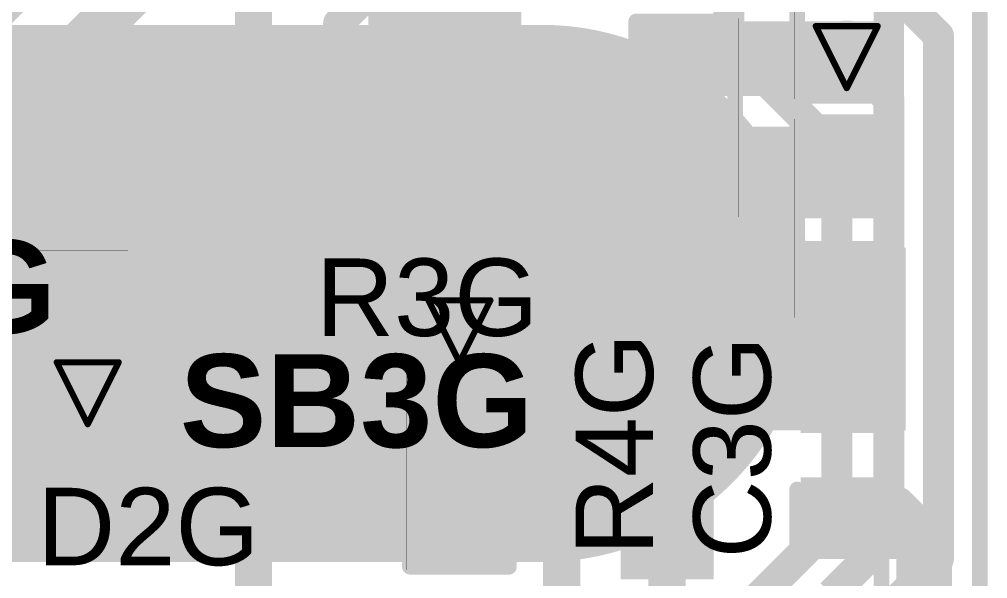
# Model space of a CAD drawing. Header units: inches. Extents: x -4.2 to 12.6, y -6.1 to 3.
# Drawn here: x 3.6059 to 3.9185, y -4.9446 to -4.7641 of the extents above; entities that cross this region are included whole.
import ezdxf

# ---------------------------------------------------------------- set-up
doc = ezdxf.new("R2010")
doc.units = ezdxf.units.IN
doc.header["$MEASUREMENT"] = 0
for name, color, linetype in [('Board Outline', 216, 'Continuous'), ('Bottom Layer', 5, 'Continuous'), ('Bottom Overlay', 54, 'Continuous'), ('Bottom Paste', 16, 'Continuous'), ('Drill Drawing', 1, 'Continuous'), ('Flex_Ribbon Bottom Coverlay', 6, 'Continuous'), ('Flex_Ribbon Top Overlay', 2, 'Continuous'), ('Top Layer', 1, 'Continuous'), ('Top Paste', 8, 'Continuous'), ('Top Solder', 216, 'Continuous'), ('Via Holes', 16, 'Continuous')]:
    doc.layers.add(name, color=color, linetype=linetype)
doc.styles.add('Arial', font='', dxfattribs={"height": 0.2})
doc.styles.add('Arial_Bold', font='', dxfattribs={"height": 0.2})
doc.styles.get('Arial').set_extended_font_data('Arial')
doc.styles.get('Arial_Bold').set_extended_font_data('Arial', bold=True)

# ---------------------------------------------------------------- blocks, each defined once
blk = doc.blocks.new('14_TSSOP_36')
at = {"layer": 'Flex_Ribbon Top Overlay'}
blk.add_hatch(color=2, dxfattribs=at).paths.add_polyline_path([(-0.084, 0.068), (-0.073, 0.068), (-0.073, 0.086), (-0.084, 0.086)])
at = {"layer": 'Top Layer'}
for points in [[(-0.12992, 0.08563), (-0.08858, 0.08563), (-0.08858, 0.06791), (-0.12992, 0.06791)], [(0.08858, 0.08563), (0.12992, 0.08563), (0.12992, 0.06791), (0.08858, 0.06791)], [(-0.12992, 0.06004), (-0.08858, 0.06004), (-0.08858, 0.04232), (-0.12992, 0.04232)], [(0.08858, 0.06004), (0.12992, 0.06004), (0.12992, 0.04232), (0.08858, 0.04232)], [(-0.12992, 0.03445), (-0.08858, 0.03445), (-0.08858, 0.01673), (-0.12992, 0.01673)], [(0.08858, 0.03445), (0.12992, 0.03445), (0.12992, 0.01673), (0.08858, 0.01673)], [(-0.12992, 0.00886), (-0.08858, 0.00886), (-0.08858, -0.00886), (-0.12992, -0.00886)], [(0.08858, 0.00886), (0.12992, 0.00886), (0.12992, -0.00886), (0.08858, -0.00886)], [(-0.12992, -0.01673), (-0.08858, -0.01673), (-0.08858, -0.03445), (-0.12992, -0.03445)], [(0.08858, -0.01673), (0.12992, -0.01673), (0.12992, -0.03445), (0.08858, -0.03445)], [(-0.12992, -0.04232), (-0.08858, -0.04232), (-0.08858, -0.06004), (-0.12992, -0.06004)], [(0.08858, -0.04232), (0.12992, -0.04232), (0.12992, -0.06004), (0.08858, -0.06004)], [(-0.12992, -0.06791), (-0.08858, -0.06791), (-0.08858, -0.08563), (-0.12992, -0.08563)], [(0.08858, -0.06791), (0.12992, -0.06791), (0.12992, -0.08563), (0.08858, -0.08563)]]:
    blk.add_hatch(color=1, dxfattribs=at).paths.add_polyline_path(points)
at = {"layer": 'Top Paste'}
for points in [[(-0.12992, 0.08563), (-0.08858, 0.08563), (-0.08858, 0.06791), (-0.12992, 0.06791)], [(0.08858, 0.08563), (0.12992, 0.08563), (0.12992, 0.06791), (0.08858, 0.06791)], [(-0.12992, 0.06004), (-0.08858, 0.06004), (-0.08858, 0.04232), (-0.12992, 0.04232)], [(0.08858, 0.06004), (0.12992, 0.06004), (0.12992, 0.04232), (0.08858, 0.04232)], [(-0.12992, 0.03445), (-0.08858, 0.03445), (-0.08858, 0.01673), (-0.12992, 0.01673)], [(0.08858, 0.03445), (0.12992, 0.03445), (0.12992, 0.01673), (0.08858, 0.01673)], [(-0.12992, 0.00886), (-0.08858, 0.00886), (-0.08858, -0.00886), (-0.12992, -0.00886)], [(0.08858, 0.00886), (0.12992, 0.00886), (0.12992, -0.00886), (0.08858, -0.00886)], [(-0.12992, -0.01673), (-0.08858, -0.01673), (-0.08858, -0.03445), (-0.12992, -0.03445)], [(0.08858, -0.01673), (0.12992, -0.01673), (0.12992, -0.03445), (0.08858, -0.03445)], [(-0.12992, -0.04232), (-0.08858, -0.04232), (-0.08858, -0.06004), (-0.12992, -0.06004)], [(0.08858, -0.04232), (0.12992, -0.04232), (0.12992, -0.06004), (0.08858, -0.06004)], [(-0.12992, -0.06791), (-0.08858, -0.06791), (-0.08858, -0.08563), (-0.12992, -0.08563)], [(0.08858, -0.06791), (0.12992, -0.06791), (0.12992, -0.08563), (0.08858, -0.08563)]]:
    blk.add_hatch(color=8, dxfattribs=at).paths.add_polyline_path(points)
at = {"layer": 'Top Solder'}
for points in [[(-0.13392, 0.08963), (-0.08458, 0.08963), (-0.08458, 0.06391), (-0.13392, 0.06391)], [(-0.13392, 0.08963), (-0.08458, 0.08963), (-0.08458, 0.06391), (-0.13392, 0.06391)], [(0.08458, 0.08963), (0.13392, 0.08963), (0.13392, 0.06391), (0.08458, 0.06391)], [(0.08458, 0.08963), (0.13392, 0.08963), (0.13392, 0.06391), (0.08458, 0.06391)], [(-0.13392, 0.06404), (-0.08458, 0.06404), (-0.08458, 0.03832), (-0.13392, 0.03832)], [(-0.13392, 0.06404), (-0.08458, 0.06404), (-0.08458, 0.03832), (-0.13392, 0.03832)], [(0.08458, 0.06404), (0.13392, 0.06404), (0.13392, 0.03832), (0.08458, 0.03832)], [(0.08458, 0.06404), (0.13392, 0.06404), (0.13392, 0.03832), (0.08458, 0.03832)], [(-0.13392, 0.03845), (-0.08458, 0.03845), (-0.08458, 0.01273), (-0.13392, 0.01273)], [(-0.13392, 0.03845), (-0.08458, 0.03845), (-0.08458, 0.01273), (-0.13392, 0.01273)], [(0.08458, 0.03845), (0.13392, 0.03845), (0.13392, 0.01273), (0.08458, 0.01273)], [(0.08458, 0.03845), (0.13392, 0.03845), (0.13392, 0.01273), (0.08458, 0.01273)], [(-0.13392, 0.01286), (-0.08458, 0.01286), (-0.08458, -0.01286), (-0.13392, -0.01286)], [(-0.13392, 0.01286), (-0.08458, 0.01286), (-0.08458, -0.01286), (-0.13392, -0.01286)], [(0.08458, 0.01286), (0.13392, 0.01286), (0.13392, -0.01286), (0.08458, -0.01286)], [(0.08458, 0.01286), (0.13392, 0.01286), (0.13392, -0.01286), (0.08458, -0.01286)], [(-0.13392, -0.01273), (-0.08458, -0.01273), (-0.08458, -0.03845), (-0.13392, -0.03845)], [(-0.13392, -0.01273), (-0.08458, -0.01273), (-0.08458, -0.03845), (-0.13392, -0.03845)], [(0.08458, -0.01273), (0.13392, -0.01273), (0.13392, -0.03845), (0.08458, -0.03845)], [(0.08458, -0.01273), (0.13392, -0.01273), (0.13392, -0.03845), (0.08458, -0.03845)], [(-0.13392, -0.03832), (-0.08458, -0.03832), (-0.08458, -0.06404), (-0.13392, -0.06404)], [(-0.13392, -0.03832), (-0.08458, -0.03832), (-0.08458, -0.06404), (-0.13392, -0.06404)], [(0.08458, -0.03832), (0.13392, -0.03832), (0.13392, -0.06404), (0.08458, -0.06404)], [(0.08458, -0.03832), (0.13392, -0.03832), (0.13392, -0.06404), (0.08458, -0.06404)], [(-0.13392, -0.06391), (-0.08458, -0.06391), (-0.08458, -0.08963), (-0.13392, -0.08963)], [(-0.13392, -0.06391), (-0.08458, -0.06391), (-0.08458, -0.08963), (-0.13392, -0.08963)], [(0.08458, -0.06391), (0.13392, -0.06391), (0.13392, -0.08963), (0.08458, -0.08963)], [(0.08458, -0.06391), (0.13392, -0.06391), (0.13392, -0.08963), (0.08458, -0.08963)]]:
    blk.add_hatch(color=216, dxfattribs=at).paths.add_polyline_path(points)
at = {"layer": 'Flex_Ribbon Top Overlay'}
for points in [[(-0.09, 0.1, 0.005, 0.005, 0), (-0.09, 0.092, 0.005, 0.005, 0)], [(0.09, 0.1, 0.005, 0.005, 0), (-0.09, 0.1, 0.005, 0.005, 0)], [(0.09, 0.1, 0.005, 0.005, 0), (0.09, 0.092, 0.005, 0.005, 0)], [(-0.141, 0.082, 0.00787, 0.00787, 0), (-0.141, 0.072, 0.00787, 0.00787, 0)], [(-0.136, 0.077, 0.00787, 0.00787, 0), (-0.141, 0.082, 0.00787, 0.00787, 0)], [(-0.136, 0.077, 0.00787, 0.00787, 0), (-0.141, 0.072, 0.00787, 0.00787, 0)], [(-0.09, -0.092, 0.005, 0.005, 0), (-0.09, -0.1, 0.005, 0.005, 0)], [(0.09, -0.092, 0.005, 0.005, 0), (0.09, -0.1, 0.005, 0.005, 0)], [(0.09, -0.1, 0.005, 0.005, 0), (-0.09, -0.1, 0.005, 0.005, 0)]]:
    blk.add_lwpolyline(points, format="xyseb", dxfattribs=at)
for points in [[(-0.09125, 0.1, 0.0025, 0.0025, 1), (-0.08875, 0.1, 0.0025, 0.0025, 1)], [(-0.09125, 0.1, 0.0025, 0.0025, 1), (-0.08875, 0.1, 0.0025, 0.0025, 1)], [(0.08875, 0.1, 0.0025, 0.0025, 1), (0.09125, 0.1, 0.0025, 0.0025, 1)], [(0.08875, 0.1, 0.0025, 0.0025, 1), (0.09125, 0.1, 0.0025, 0.0025, 1)], [(-0.09125, 0.092, 0.0025, 0.0025, 1), (-0.08875, 0.092, 0.0025, 0.0025, 1)], [(0.08875, 0.092, 0.0025, 0.0025, 1), (0.09125, 0.092, 0.0025, 0.0025, 1)], [(-0.14297, 0.082, 0.00394, 0.00394, 1), (-0.13903, 0.082, 0.00394, 0.00394, 1)], [(-0.14297, 0.082, 0.00394, 0.00394, 1), (-0.13903, 0.082, 0.00394, 0.00394, 1)], [(-0.13797, 0.077, 0.00394, 0.00394, 1), (-0.13403, 0.077, 0.00394, 0.00394, 1)], [(-0.13797, 0.077, 0.00394, 0.00394, 1), (-0.13403, 0.077, 0.00394, 0.00394, 1)], [(-0.14297, 0.072, 0.00394, 0.00394, 1), (-0.13903, 0.072, 0.00394, 0.00394, 1)], [(-0.14297, 0.072, 0.00394, 0.00394, 1), (-0.13903, 0.072, 0.00394, 0.00394, 1)], [(-0.09125, -0.092, 0.0025, 0.0025, 1), (-0.08875, -0.092, 0.0025, 0.0025, 1)], [(0.08875, -0.092, 0.0025, 0.0025, 1), (0.09125, -0.092, 0.0025, 0.0025, 1)], [(-0.09125, -0.1, 0.0025, 0.0025, 1), (-0.08875, -0.1, 0.0025, 0.0025, 1)], [(-0.09125, -0.1, 0.0025, 0.0025, 1), (-0.08875, -0.1, 0.0025, 0.0025, 1)], [(0.08875, -0.1, 0.0025, 0.0025, 1), (0.09125, -0.1, 0.0025, 0.0025, 1)], [(0.08875, -0.1, 0.0025, 0.0025, 1), (0.09125, -0.1, 0.0025, 0.0025, 1)]]:
    blk.add_lwpolyline(points, format="xyseb", close=True, dxfattribs=at)
blk = doc.blocks.new('S______B______0402_78')
at = {"layer": 'Top Layer'}
for points in [[(-0.0275, -0.0125), (-0.0275, 0.0125), (-0.0095, 0.0125), (-0.0095, -0.0125)], [(0.0095, -0.0125), (0.0095, 0.0125), (0.0275, 0.0125), (0.0275, -0.0125)]]:
    blk.add_hatch(color=1, dxfattribs=at).paths.add_polyline_path(points)
at = {"layer": 'Top Paste'}
for points in [[(-0.0275, -0.0125), (-0.0275, 0.0125), (-0.0095, 0.0125), (-0.0095, -0.0125)], [(0.0095, -0.0125), (0.0095, 0.0125), (0.0275, 0.0125), (0.0275, -0.0125)]]:
    blk.add_hatch(color=8, dxfattribs=at).paths.add_polyline_path(points)
at = {"layer": 'Top Solder'}
for points in [[(-0.02967, -0.01467), (-0.02967, 0.01467), (-0.00733, 0.01467), (-0.00733, -0.01467)], [(-0.02967, -0.01467), (-0.02967, 0.01467), (-0.00733, 0.01467), (-0.00733, -0.01467)], [(0.00733, -0.01467), (0.00733, 0.01467), (0.02967, 0.01467), (0.02967, -0.01467)], [(0.00733, -0.01467), (0.00733, 0.01467), (0.02967, 0.01467), (0.02967, -0.01467)]]:
    blk.add_hatch(color=216, dxfattribs=at).paths.add_polyline_path(points)
at = {"layer": 'Flex_Ribbon Top Overlay'}
for points in [[(-0.031, 0.016, 0.005, 0.005, 0), (-0.031, -0.016, 0.005, 0.005, 0)], [(0.031, 0.016, 0.005, 0.005, 0), (-0.031, 0.016, 0.005, 0.005, 0)], [(0.031, 0.016, 0.005, 0.005, 0), (0.031, -0.016, 0.005, 0.005, 0)], [(0.031, -0.016, 0.005, 0.005, 0), (-0.031, -0.016, 0.005, 0.005, 0)], [(0.032, -0.017, 0.000127, 0.000127, 0), (-0.032, -0.017, 0.000127, 0.000127, 0)]]:
    blk.add_lwpolyline(points, format="xyseb", dxfattribs=at)
for points in [[(-0.03225, 0.016, 0.0025, 0.0025, 1), (-0.02975, 0.016, 0.0025, 0.0025, 1)], [(-0.03225, 0.016, 0.0025, 0.0025, 1), (-0.02975, 0.016, 0.0025, 0.0025, 1)], [(0.02975, 0.016, 0.0025, 0.0025, 1), (0.03225, 0.016, 0.0025, 0.0025, 1)], [(0.02975, 0.016, 0.0025, 0.0025, 1), (0.03225, 0.016, 0.0025, 0.0025, 1)], [(-0.03225, -0.016, 0.0025, 0.0025, 1), (-0.02975, -0.016, 0.0025, 0.0025, 1)], [(-0.03225, -0.016, 0.0025, 0.0025, 1), (-0.02975, -0.016, 0.0025, 0.0025, 1)], [(0.02975, -0.016, 0.0025, 0.0025, 1), (0.03225, -0.016, 0.0025, 0.0025, 1)], [(0.02975, -0.016, 0.0025, 0.0025, 1), (0.03225, -0.016, 0.0025, 0.0025, 1)], [(-0.03203, -0.017, 0.0000635, 0.0000635, 1), (-0.03197, -0.017, 0.0000635, 0.0000635, 1)], [(0.03197, -0.017, 0.0000635, 0.0000635, 1), (0.03203, -0.017, 0.0000635, 0.0000635, 1)]]:
    blk.add_lwpolyline(points, format="xyseb", close=True, dxfattribs=at)
blk = doc.blocks.new('S______B______0402_85')
at = {"layer": 'Top Layer'}
for points in [[(-0.0275, -0.0125), (-0.0275, 0.0125), (-0.0095, 0.0125), (-0.0095, -0.0125)], [(0.0095, -0.0125), (0.0095, 0.0125), (0.0275, 0.0125), (0.0275, -0.0125)]]:
    blk.add_hatch(color=1, dxfattribs=at).paths.add_polyline_path(points)
at = {"layer": 'Top Paste'}
for points in [[(-0.0275, -0.0125), (-0.0275, 0.0125), (-0.0095, 0.0125), (-0.0095, -0.0125)], [(0.0095, -0.0125), (0.0095, 0.0125), (0.0275, 0.0125), (0.0275, -0.0125)]]:
    blk.add_hatch(color=8, dxfattribs=at).paths.add_polyline_path(points)
at = {"layer": 'Top Solder'}
for points in [[(-0.02967, -0.01467), (-0.02967, 0.01467), (-0.00733, 0.01467), (-0.00733, -0.01467)], [(-0.02967, -0.01467), (-0.02967, 0.01467), (-0.00733, 0.01467), (-0.00733, -0.01467)], [(0.00733, -0.01467), (0.00733, 0.01467), (0.02967, 0.01467), (0.02967, -0.01467)], [(0.00733, -0.01467), (0.00733, 0.01467), (0.02967, 0.01467), (0.02967, -0.01467)]]:
    blk.add_hatch(color=216, dxfattribs=at).paths.add_polyline_path(points)
at = {"layer": 'Flex_Ribbon Top Overlay'}
for points in [[(-0.031, -0.016, 0.005, 0.005, 0), (-0.031, 0.016, 0.005, 0.005, 0)], [(0.031, 0.016, 0.005, 0.005, 0), (-0.031, 0.016, 0.005, 0.005, 0)], [(0.031, -0.016, 0.005, 0.005, 0), (0.031, 0.016, 0.005, 0.005, 0)], [(0.031, -0.016, 0.005, 0.005, 0), (-0.031, -0.016, 0.005, 0.005, 0)], [(0.032, -0.017, 0.000127, 0.000127, 0), (-0.032, -0.017, 0.000127, 0.000127, 0)]]:
    blk.add_lwpolyline(points, format="xyseb", dxfattribs=at)
for points in [[(-0.03225, 0.016, 0.0025, 0.0025, 1), (-0.02975, 0.016, 0.0025, 0.0025, 1)], [(-0.03225, 0.016, 0.0025, 0.0025, 1), (-0.02975, 0.016, 0.0025, 0.0025, 1)], [(0.02975, 0.016, 0.0025, 0.0025, 1), (0.03225, 0.016, 0.0025, 0.0025, 1)], [(0.02975, 0.016, 0.0025, 0.0025, 1), (0.03225, 0.016, 0.0025, 0.0025, 1)], [(-0.03225, -0.016, 0.0025, 0.0025, 1), (-0.02975, -0.016, 0.0025, 0.0025, 1)], [(-0.03225, -0.016, 0.0025, 0.0025, 1), (-0.02975, -0.016, 0.0025, 0.0025, 1)], [(0.02975, -0.016, 0.0025, 0.0025, 1), (0.03225, -0.016, 0.0025, 0.0025, 1)], [(0.02975, -0.016, 0.0025, 0.0025, 1), (0.03225, -0.016, 0.0025, 0.0025, 1)], [(-0.03203, -0.017, 0.0000635, 0.0000635, 1), (-0.03197, -0.017, 0.0000635, 0.0000635, 1)], [(0.03197, -0.017, 0.0000635, 0.0000635, 1), (0.03203, -0.017, 0.0000635, 0.0000635, 1)]]:
    blk.add_lwpolyline(points, format="xyseb", close=True, dxfattribs=at)
blk = doc.blocks.new('R___0402_155')
at = {"layer": 'Top Layer'}
for points in [[(-0.0275, -0.0125), (-0.0275, 0.0125), (-0.0095, 0.0125), (-0.0095, -0.0125)], [(0.0095, -0.0125), (0.0095, 0.0125), (0.0275, 0.0125), (0.0275, -0.0125)]]:
    blk.add_hatch(color=1, dxfattribs=at).paths.add_polyline_path(points)
at = {"layer": 'Top Paste'}
for points in [[(-0.0275, -0.0125), (-0.0275, 0.0125), (-0.0095, 0.0125), (-0.0095, -0.0125)], [(0.0095, -0.0125), (0.0095, 0.0125), (0.0275, 0.0125), (0.0275, -0.0125)]]:
    blk.add_hatch(color=8, dxfattribs=at).paths.add_polyline_path(points)
at = {"layer": 'Top Solder'}
for points in [[(-0.02967, -0.01467), (-0.02967, 0.01467), (-0.00733, 0.01467), (-0.00733, -0.01467)], [(-0.02967, -0.01467), (-0.02967, 0.01467), (-0.00733, 0.01467), (-0.00733, -0.01467)], [(0.00733, -0.01467), (0.00733, 0.01467), (0.02967, 0.01467), (0.02967, -0.01467)], [(0.00733, -0.01467), (0.00733, 0.01467), (0.02967, 0.01467), (0.02967, -0.01467)]]:
    blk.add_hatch(color=216, dxfattribs=at).paths.add_polyline_path(points)
at = {"layer": 'Flex_Ribbon Top Overlay'}
for points in [[(-0.031, -0.016, 0.005, 0.005, 0), (-0.031, 0.016, 0.005, 0.005, 0)], [(0.031, 0.016, 0.005, 0.005, 0), (-0.031, 0.016, 0.005, 0.005, 0)], [(0.031, -0.016, 0.005, 0.005, 0), (0.031, 0.016, 0.005, 0.005, 0)], [(0.031, -0.016, 0.005, 0.005, 0), (-0.031, -0.016, 0.005, 0.005, 0)], [(0.032, -0.017, 0.000127, 0.000127, 0), (-0.032, -0.017, 0.000127, 0.000127, 0)]]:
    blk.add_lwpolyline(points, format="xyseb", dxfattribs=at)
for points in [[(-0.03225, 0.016, 0.0025, 0.0025, 1), (-0.02975, 0.016, 0.0025, 0.0025, 1)], [(-0.03225, 0.016, 0.0025, 0.0025, 1), (-0.02975, 0.016, 0.0025, 0.0025, 1)], [(0.02975, 0.016, 0.0025, 0.0025, 1), (0.03225, 0.016, 0.0025, 0.0025, 1)], [(0.02975, 0.016, 0.0025, 0.0025, 1), (0.03225, 0.016, 0.0025, 0.0025, 1)], [(-0.03225, -0.016, 0.0025, 0.0025, 1), (-0.02975, -0.016, 0.0025, 0.0025, 1)], [(-0.03225, -0.016, 0.0025, 0.0025, 1), (-0.02975, -0.016, 0.0025, 0.0025, 1)], [(0.02975, -0.016, 0.0025, 0.0025, 1), (0.03225, -0.016, 0.0025, 0.0025, 1)], [(0.02975, -0.016, 0.0025, 0.0025, 1), (0.03225, -0.016, 0.0025, 0.0025, 1)], [(-0.03203, -0.017, 0.0000635, 0.0000635, 1), (-0.03197, -0.017, 0.0000635, 0.0000635, 1)], [(0.03197, -0.017, 0.0000635, 0.0000635, 1), (0.03203, -0.017, 0.0000635, 0.0000635, 1)]]:
    blk.add_lwpolyline(points, format="xyseb", close=True, dxfattribs=at)
blk = doc.blocks.new('R___0402_162')
at = {"layer": 'Top Layer'}
for points in [[(-0.0275, -0.0125), (-0.0275, 0.0125), (-0.0095, 0.0125), (-0.0095, -0.0125)], [(0.0095, -0.0125), (0.0095, 0.0125), (0.0275, 0.0125), (0.0275, -0.0125)]]:
    blk.add_hatch(color=1, dxfattribs=at).paths.add_polyline_path(points)
at = {"layer": 'Top Paste'}
for points in [[(-0.0275, -0.0125), (-0.0275, 0.0125), (-0.0095, 0.0125), (-0.0095, -0.0125)], [(0.0095, -0.0125), (0.0095, 0.0125), (0.0275, 0.0125), (0.0275, -0.0125)]]:
    blk.add_hatch(color=8, dxfattribs=at).paths.add_polyline_path(points)
at = {"layer": 'Top Solder'}
for points in [[(-0.02967, -0.01467), (-0.02967, 0.01467), (-0.00733, 0.01467), (-0.00733, -0.01467)], [(-0.02967, -0.01467), (-0.02967, 0.01467), (-0.00733, 0.01467), (-0.00733, -0.01467)], [(0.00733, -0.01467), (0.00733, 0.01467), (0.02967, 0.01467), (0.02967, -0.01467)], [(0.00733, -0.01467), (0.00733, 0.01467), (0.02967, 0.01467), (0.02967, -0.01467)]]:
    blk.add_hatch(color=216, dxfattribs=at).paths.add_polyline_path(points)
at = {"layer": 'Flex_Ribbon Top Overlay'}
for points in [[(-0.031, 0.016, 0.005, 0.005, 0), (-0.031, -0.016, 0.005, 0.005, 0)], [(-0.031, 0.016, 0.005, 0.005, 0), (0.031, 0.016, 0.005, 0.005, 0)], [(0.031, 0.016, 0.005, 0.005, 0), (0.031, -0.016, 0.005, 0.005, 0)], [(-0.031, -0.016, 0.005, 0.005, 0), (0.031, -0.016, 0.005, 0.005, 0)], [(-0.032, -0.017, 0.000127, 0.000127, 0), (0.032, -0.017, 0.000127, 0.000127, 0)]]:
    blk.add_lwpolyline(points, format="xyseb", dxfattribs=at)
for points in [[(-0.03225, 0.016, 0.0025, 0.0025, 1), (-0.02975, 0.016, 0.0025, 0.0025, 1)], [(-0.03225, 0.016, 0.0025, 0.0025, 1), (-0.02975, 0.016, 0.0025, 0.0025, 1)], [(0.02975, 0.016, 0.0025, 0.0025, 1), (0.03225, 0.016, 0.0025, 0.0025, 1)], [(0.02975, 0.016, 0.0025, 0.0025, 1), (0.03225, 0.016, 0.0025, 0.0025, 1)], [(-0.03225, -0.016, 0.0025, 0.0025, 1), (-0.02975, -0.016, 0.0025, 0.0025, 1)], [(-0.03225, -0.016, 0.0025, 0.0025, 1), (-0.02975, -0.016, 0.0025, 0.0025, 1)], [(0.02975, -0.016, 0.0025, 0.0025, 1), (0.03225, -0.016, 0.0025, 0.0025, 1)], [(0.02975, -0.016, 0.0025, 0.0025, 1), (0.03225, -0.016, 0.0025, 0.0025, 1)], [(-0.03203, -0.017, 0.0000635, 0.0000635, 1), (-0.03197, -0.017, 0.0000635, 0.0000635, 1)], [(0.03197, -0.017, 0.0000635, 0.0000635, 1), (0.03203, -0.017, 0.0000635, 0.0000635, 1)]]:
    blk.add_lwpolyline(points, format="xyseb", close=True, dxfattribs=at)
blk = doc.blocks.new('R___0402_169')
at = {"layer": 'Top Layer'}
for points in [[(-0.0275, -0.0125), (-0.0275, 0.0125), (-0.0095, 0.0125), (-0.0095, -0.0125)], [(0.0095, -0.0125), (0.0095, 0.0125), (0.0275, 0.0125), (0.0275, -0.0125)]]:
    blk.add_hatch(color=1, dxfattribs=at).paths.add_polyline_path(points)
at = {"layer": 'Top Paste'}
for points in [[(-0.0275, -0.0125), (-0.0275, 0.0125), (-0.0095, 0.0125), (-0.0095, -0.0125)], [(0.0095, -0.0125), (0.0095, 0.0125), (0.0275, 0.0125), (0.0275, -0.0125)]]:
    blk.add_hatch(color=8, dxfattribs=at).paths.add_polyline_path(points)
at = {"layer": 'Top Solder'}
for points in [[(-0.02967, -0.01467), (-0.02967, 0.01467), (-0.00733, 0.01467), (-0.00733, -0.01467)], [(-0.02967, -0.01467), (-0.02967, 0.01467), (-0.00733, 0.01467), (-0.00733, -0.01467)], [(0.00733, -0.01467), (0.00733, 0.01467), (0.02967, 0.01467), (0.02967, -0.01467)], [(0.00733, -0.01467), (0.00733, 0.01467), (0.02967, 0.01467), (0.02967, -0.01467)]]:
    blk.add_hatch(color=216, dxfattribs=at).paths.add_polyline_path(points)
at = {"layer": 'Flex_Ribbon Top Overlay'}
for points in [[(-0.031, -0.016, 0.005, 0.005, 0), (-0.031, 0.016, 0.005, 0.005, 0)], [(0.031, 0.016, 0.005, 0.005, 0), (-0.031, 0.016, 0.005, 0.005, 0)], [(0.031, -0.016, 0.005, 0.005, 0), (0.031, 0.016, 0.005, 0.005, 0)], [(0.031, -0.016, 0.005, 0.005, 0), (-0.031, -0.016, 0.005, 0.005, 0)], [(0.032, -0.017, 0.000127, 0.000127, 0), (-0.032, -0.017, 0.000127, 0.000127, 0)]]:
    blk.add_lwpolyline(points, format="xyseb", dxfattribs=at)
for points in [[(-0.03225, 0.016, 0.0025, 0.0025, 1), (-0.02975, 0.016, 0.0025, 0.0025, 1)], [(-0.03225, 0.016, 0.0025, 0.0025, 1), (-0.02975, 0.016, 0.0025, 0.0025, 1)], [(0.02975, 0.016, 0.0025, 0.0025, 1), (0.03225, 0.016, 0.0025, 0.0025, 1)], [(0.02975, 0.016, 0.0025, 0.0025, 1), (0.03225, 0.016, 0.0025, 0.0025, 1)], [(-0.03225, -0.016, 0.0025, 0.0025, 1), (-0.02975, -0.016, 0.0025, 0.0025, 1)], [(-0.03225, -0.016, 0.0025, 0.0025, 1), (-0.02975, -0.016, 0.0025, 0.0025, 1)], [(0.02975, -0.016, 0.0025, 0.0025, 1), (0.03225, -0.016, 0.0025, 0.0025, 1)], [(0.02975, -0.016, 0.0025, 0.0025, 1), (0.03225, -0.016, 0.0025, 0.0025, 1)], [(-0.03203, -0.017, 0.0000635, 0.0000635, 1), (-0.03197, -0.017, 0.0000635, 0.0000635, 1)], [(0.03197, -0.017, 0.0000635, 0.0000635, 1), (0.03203, -0.017, 0.0000635, 0.0000635, 1)]]:
    blk.add_lwpolyline(points, format="xyseb", close=True, dxfattribs=at)
blk = doc.blocks.new('_EMG________B_197')
at = {"layer": 'Bottom Layer'}
h = blk.add_hatch(color=5, dxfattribs=at)
edge = h.paths.add_edge_path()
edge.add_arc((-0.11417, 0.0005), 0.08268, 90, 270)
edge.add_line((-0.11417, -0.08217), (0.11417, -0.08217))
edge.add_arc((0.11417, 0.0005), 0.08268, 270, 450)
edge.add_line((0.11417, 0.08318), (-0.11417, 0.08318))
at = {"layer": 'Bottom Paste'}
h = blk.add_hatch(color=16, dxfattribs=at)
edge = h.paths.add_edge_path()
edge.add_arc((-0.11417, 0.0005), 0.08268, 90, 270)
edge.add_line((-0.11417, -0.08217), (0.11417, -0.08217))
edge.add_arc((0.11417, 0.0005), 0.08268, 270, 450)
edge.add_line((0.11417, 0.08318), (-0.11417, 0.08318))
at = {"layer": 'Flex_Ribbon Bottom Coverlay'}
h = blk.add_hatch(color=6, dxfattribs=at)
edge = h.paths.add_edge_path()
edge.add_arc((-0.11417, 0.0005), 0.08668, 90, 270)
edge.add_line((-0.11417, -0.08617), (0.11417, -0.08617))
edge.add_arc((0.11417, 0.0005), 0.08668, 270, 450)
edge.add_line((0.11417, 0.08718), (-0.11417, 0.08718))
h = blk.add_hatch(color=6, dxfattribs=at)
edge = h.paths.add_edge_path()
edge.add_arc((-0.11417, 0.0005), 0.08668, 90, 270)
edge.add_line((-0.11417, -0.08617), (0.11417, -0.08617))
edge.add_arc((0.11417, 0.0005), 0.08668, 270, 450)
edge.add_line((0.11417, 0.08718), (-0.11417, 0.08718))
at = {"layer": 'Bottom Overlay'}
blk.add_lwpolyline([(0.22375, -0.43172, 0.005, 0.005, 0), (0.22375, 0.43172, 0.005, 0.005, 0)], format="xyseb", dxfattribs=at)
blk = doc.blocks.new('C___0402_246')
at = {"layer": 'Top Layer'}
for points in [[(-0.0275, -0.0125), (-0.0275, 0.0125), (-0.0095, 0.0125), (-0.0095, -0.0125)], [(0.0095, -0.0125), (0.0095, 0.0125), (0.0275, 0.0125), (0.0275, -0.0125)]]:
    blk.add_hatch(color=1, dxfattribs=at).paths.add_polyline_path(points)
at = {"layer": 'Top Paste'}
for points in [[(-0.0275, -0.0125), (-0.0275, 0.0125), (-0.0095, 0.0125), (-0.0095, -0.0125)], [(0.0095, -0.0125), (0.0095, 0.0125), (0.0275, 0.0125), (0.0275, -0.0125)]]:
    blk.add_hatch(color=8, dxfattribs=at).paths.add_polyline_path(points)
at = {"layer": 'Top Solder'}
for points in [[(-0.02986, -0.01486), (-0.02986, 0.01486), (-0.00714, 0.01486), (-0.00714, -0.01486)], [(-0.02986, -0.01486), (-0.02986, 0.01486), (-0.00714, 0.01486), (-0.00714, -0.01486)], [(0.00714, -0.01486), (0.00714, 0.01486), (0.02986, 0.01486), (0.02986, -0.01486)], [(0.00714, -0.01486), (0.00714, 0.01486), (0.02986, 0.01486), (0.02986, -0.01486)]]:
    blk.add_hatch(color=216, dxfattribs=at).paths.add_polyline_path(points)
at = {"layer": 'Flex_Ribbon Top Overlay'}
for points in [[(-0.031, 0.016, 0.005, 0.005, 0), (-0.011, 0.016, 0.005, 0.005, 0)], [(-0.031, 0.016, 0.005, 0.005, 0), (-0.031, -0.016, 0.005, 0.005, 0)], [(0.011, 0.016, 0.005, 0.005, 0), (0.031, 0.016, 0.005, 0.005, 0)], [(0.031, 0.016, 0.005, 0.005, 0), (0.031, -0.016, 0.005, 0.005, 0)], [(-0.031, -0.016, 0.005, 0.005, 0), (-0.011, -0.016, 0.005, 0.005, 0)], [(0.011, -0.016, 0.005, 0.005, 0), (0.031, -0.016, 0.005, 0.005, 0)]]:
    blk.add_lwpolyline(points, format="xyseb", dxfattribs=at)
for points in [[(-0.03225, 0.016, 0.0025, 0.0025, 1), (-0.02975, 0.016, 0.0025, 0.0025, 1)], [(-0.03225, 0.016, 0.0025, 0.0025, 1), (-0.02975, 0.016, 0.0025, 0.0025, 1)], [(-0.01225, 0.016, 0.0025, 0.0025, 1), (-0.00975, 0.016, 0.0025, 0.0025, 1)], [(0.00975, 0.016, 0.0025, 0.0025, 1), (0.01225, 0.016, 0.0025, 0.0025, 1)], [(0.02975, 0.016, 0.0025, 0.0025, 1), (0.03225, 0.016, 0.0025, 0.0025, 1)], [(0.02975, 0.016, 0.0025, 0.0025, 1), (0.03225, 0.016, 0.0025, 0.0025, 1)], [(-0.03225, -0.016, 0.0025, 0.0025, 1), (-0.02975, -0.016, 0.0025, 0.0025, 1)], [(-0.03225, -0.016, 0.0025, 0.0025, 1), (-0.02975, -0.016, 0.0025, 0.0025, 1)], [(-0.01225, -0.016, 0.0025, 0.0025, 1), (-0.00975, -0.016, 0.0025, 0.0025, 1)], [(0.00975, -0.016, 0.0025, 0.0025, 1), (0.01225, -0.016, 0.0025, 0.0025, 1)], [(0.02975, -0.016, 0.0025, 0.0025, 1), (0.03225, -0.016, 0.0025, 0.0025, 1)], [(0.02975, -0.016, 0.0025, 0.0025, 1), (0.03225, -0.016, 0.0025, 0.0025, 1)]]:
    blk.add_lwpolyline(points, format="xyseb", close=True, dxfattribs=at)

msp = doc.modelspace()

# ---------------------------------------------------------------- hatches: boundary and pattern name
at = {"layer": 'Bottom Layer'}
h = msp.add_hatch(color=5, dxfattribs=at)
edge = h.paths.add_edge_path()
edge.add_arc((3.873, -4.77628), 0.01181, 0, 360)
h = msp.add_hatch(color=5, dxfattribs=at)
edge = h.paths.add_edge_path()
edge.add_arc((3.74798, -4.86478), 0.01181, 0, 360)
h = msp.add_hatch(color=5, dxfattribs=at)
edge = h.paths.add_edge_path()
edge.add_arc((3.62798, -4.88478), 0.01181, 0, 360)
at = {"layer": 'Top Layer'}
for points in [[(3.80498, -4.78878), (3.88798, -4.78878), (3.88798, -4.76478), (3.80498, -4.76478)], [(3.8, -4.94478), (3.83, -4.94478), (3.83, -4.79878), (3.8, -4.79878)], [(3.8, -4.82828), (3.889, -4.82828), (3.889, -4.79878), (3.8, -4.79878)], [(3.845, -4.89678), (3.892, -4.89678), (3.892, -4.83778), (3.845, -4.83778)], [(3.845, -4.85778), (3.892, -4.85778), (3.892, -4.83778), (3.845, -4.83778)], [(3.70298, -4.93778), (3.76298, -4.93778), (3.76298, -4.91178), (3.70298, -4.91178)]]:
    msp.add_hatch(color=1, dxfattribs=at).paths.add_polyline_path(points)
h = msp.add_hatch(color=1, dxfattribs=at)
edge = h.paths.add_edge_path()
edge.add_arc((3.873, -4.77628), 0.01181, 0, 360)
h = msp.add_hatch(color=1, dxfattribs=at)
edge = h.paths.add_edge_path()
edge.add_arc((3.74798, -4.86478), 0.01181, 0, 360)
h = msp.add_hatch(color=1, dxfattribs=at)
edge = h.paths.add_edge_path()
edge.add_arc((3.62798, -4.88478), 0.01181, 0, 360)
at = {"layer": 'Via Holes'}
h = msp.add_hatch(color=7, dxfattribs=at)
edge = h.paths.add_edge_path()
edge.add_arc((3.873, -4.77628), 0.00591, 0, 360)
h = msp.add_hatch(color=7, dxfattribs=at)
edge = h.paths.add_edge_path()
edge.add_arc((3.74798, -4.86478), 0.00591, 0, 360)
h = msp.add_hatch(color=7, dxfattribs=at)
edge = h.paths.add_edge_path()
edge.add_arc((3.62798, -4.88478), 0.00591, 0, 360)

# ---------------------------------------------------------------- linework, layer by layer
at = {"layer": 'Board Outline'}
msp.add_lwpolyline([(3.91598, -4.42332, 0.005, 0.005, 0), (3.91598, -5.28378, 0.005, 0.005, 0)], format="xyseb", dxfattribs=at)
at = {"layer": 'Bottom Layer'}
for points in [[(3.83498, -4.77178, 0.01, 0.01, 0), (3.83498, -4.71578, 0.01, 0.01, 0)], [(3.89198, -4.75878, 0.01, 0.01, 0), (3.90261, -4.76942, 0.01, 0.01, 0)], [(3.90261, -4.93815, 0.01, 0.01, 0), (3.90261, -4.76942, 0.01, 0.01, 0)], [(3.83498, -4.77178, 0.01, 0.01, 0), (3.86982, -4.80662, 0.01, 0.01, 0)], [(3.873, -4.77628, 0.01, 0.01, 0), (3.88661, -4.7899, 0.01, 0.01, 0)], [(3.88661, -4.93115, 0.01, 0.01, 0), (3.88661, -4.7899, 0.01, 0.01, 0)], [(3.86982, -4.92532, 0.01, 0.01, 0), (3.86982, -4.80662, 0.01, 0.01, 0)], [(3.82798, -4.96716, 0.01, 0.01, 0), (3.86982, -4.92532, 0.01, 0.01, 0)], [(3.86806, -4.9497, 0.01, 0.01, 0), (3.88661, -4.93115, 0.01, 0.01, 0)], [(3.87202, -4.96874, 0.01, 0.01, 0), (3.90261, -4.93815, 0.01, 0.01, 0)]]:
    msp.add_lwpolyline(points, format="xyseb", dxfattribs=at)
for points in [[(3.90011, -4.76942, 0.005, 0.005, 1), (3.90511, -4.76942, 0.005, 0.005, 1)], [(3.90011, -4.76942, 0.005, 0.005, 1), (3.90511, -4.76942, 0.005, 0.005, 1)], [(3.83248, -4.77178, 0.005, 0.005, 1), (3.83748, -4.77178, 0.005, 0.005, 1)], [(3.83248, -4.77178, 0.005, 0.005, 1), (3.83748, -4.77178, 0.005, 0.005, 1)], [(3.8705, -4.77628, 0.005, 0.005, 1), (3.8755, -4.77628, 0.005, 0.005, 1)], [(3.88411, -4.7899, 0.005, 0.005, 1), (3.88911, -4.7899, 0.005, 0.005, 1)], [(3.88411, -4.7899, 0.005, 0.005, 1), (3.88911, -4.7899, 0.005, 0.005, 1)], [(3.86732, -4.80662, 0.005, 0.005, 1), (3.87232, -4.80662, 0.005, 0.005, 1)], [(3.86732, -4.80662, 0.005, 0.005, 1), (3.87232, -4.80662, 0.005, 0.005, 1)], [(3.86732, -4.92532, 0.005, 0.005, 1), (3.87232, -4.92532, 0.005, 0.005, 1)], [(3.86732, -4.92532, 0.005, 0.005, 1), (3.87232, -4.92532, 0.005, 0.005, 1)], [(3.88411, -4.93115, 0.005, 0.005, 1), (3.88911, -4.93115, 0.005, 0.005, 1)], [(3.88411, -4.93115, 0.005, 0.005, 1), (3.88911, -4.93115, 0.005, 0.005, 1)], [(3.90011, -4.93815, 0.005, 0.005, 1), (3.90511, -4.93815, 0.005, 0.005, 1)], [(3.90011, -4.93815, 0.005, 0.005, 1), (3.90511, -4.93815, 0.005, 0.005, 1)]]:
    msp.add_lwpolyline(points, format="xyseb", close=True, dxfattribs=at)
at = {"layer": 'Drill Drawing'}
for points in [[(3.863, -4.76628, 0.002, 0.002, 0), (3.883, -4.76628, 0.002, 0.002, 0)], [(3.863, -4.76628, 0.002, 0.002, 0), (3.873, -4.78628, 0.002, 0.002, 0)], [(3.873, -4.78628, 0.002, 0.002, 0), (3.883, -4.76628, 0.002, 0.002, 0)], [(3.73798, -4.85478, 0.002, 0.002, 0), (3.75798, -4.85478, 0.002, 0.002, 0)], [(3.73798, -4.85478, 0.002, 0.002, 0), (3.74798, -4.87478, 0.002, 0.002, 0)], [(3.74798, -4.87478, 0.002, 0.002, 0), (3.75798, -4.85478, 0.002, 0.002, 0)], [(3.61798, -4.87478, 0.002, 0.002, 0), (3.63798, -4.87478, 0.002, 0.002, 0)], [(3.61798, -4.87478, 0.002, 0.002, 0), (3.62798, -4.89478, 0.002, 0.002, 0)], [(3.62798, -4.89478, 0.002, 0.002, 0), (3.63798, -4.87478, 0.002, 0.002, 0)]]:
    msp.add_lwpolyline(points, format="xyseb", dxfattribs=at)
for points in [[(3.8625, -4.76628, 0.001, 0.001, 1), (3.8635, -4.76628, 0.001, 0.001, 1)], [(3.8625, -4.76628, 0.001, 0.001, 1), (3.8635, -4.76628, 0.001, 0.001, 1)], [(3.8825, -4.76628, 0.001, 0.001, 1), (3.8835, -4.76628, 0.001, 0.001, 1)], [(3.8825, -4.76628, 0.001, 0.001, 1), (3.8835, -4.76628, 0.001, 0.001, 1)], [(3.8725, -4.78628, 0.001, 0.001, 1), (3.8735, -4.78628, 0.001, 0.001, 1)], [(3.8725, -4.78628, 0.001, 0.001, 1), (3.8735, -4.78628, 0.001, 0.001, 1)], [(3.73748, -4.85478, 0.001, 0.001, 1), (3.73848, -4.85478, 0.001, 0.001, 1)], [(3.73748, -4.85478, 0.001, 0.001, 1), (3.73848, -4.85478, 0.001, 0.001, 1)], [(3.75748, -4.85478, 0.001, 0.001, 1), (3.75848, -4.85478, 0.001, 0.001, 1)], [(3.75748, -4.85478, 0.001, 0.001, 1), (3.75848, -4.85478, 0.001, 0.001, 1)], [(3.61748, -4.87478, 0.001, 0.001, 1), (3.61848, -4.87478, 0.001, 0.001, 1)], [(3.61748, -4.87478, 0.001, 0.001, 1), (3.61848, -4.87478, 0.001, 0.001, 1)], [(3.63748, -4.87478, 0.001, 0.001, 1), (3.63848, -4.87478, 0.001, 0.001, 1)], [(3.63748, -4.87478, 0.001, 0.001, 1), (3.63848, -4.87478, 0.001, 0.001, 1)], [(3.74748, -4.87478, 0.001, 0.001, 1), (3.74848, -4.87478, 0.001, 0.001, 1)], [(3.74748, -4.87478, 0.001, 0.001, 1), (3.74848, -4.87478, 0.001, 0.001, 1)], [(3.62748, -4.89478, 0.001, 0.001, 1), (3.62848, -4.89478, 0.001, 0.001, 1)], [(3.62748, -4.89478, 0.001, 0.001, 1), (3.62848, -4.89478, 0.001, 0.001, 1)]]:
    msp.add_lwpolyline(points, format="xyseb", close=True, dxfattribs=at)
at = {"layer": 'Top Layer'}
for points in [[(3.59048, -4.80744, 0.015, 0.015, 0), (3.647, -4.75092, 0.015, 0.015, 0)], [(3.55798, -4.80378, 0.01, 0.01, 0), (3.61098, -4.75078, 0.01, 0.01, 0)], [(3.68148, -5.03478, 0.012, 0.012, 0), (3.68148, -4.75078, 0.012, 0.012, 0)], [(3.70898, -4.76535, 0.01, 0.01, 0), (3.71573, -4.75859, 0.01, 0.01, 0)], [(3.70898, -4.91843, 0.01, 0.01, 0), (3.70898, -4.76535, 0.01, 0.01, 0)], [(3.74325, -4.78096, 0.01, 0.01, 0), (3.74423, -4.78096, 0.01, 0.01, 0)], [(3.74423, -4.78096, 0.01, 0.01, 0), (3.74432, -4.78087, 0.01, 0.01, 0)], [(3.74423, -4.78096, 0.01, 0.01, 0), (3.7798, -4.78096, 0.01, 0.01, 0)], [(3.7798, -4.78096, 0.01, 0.01, 0), (3.81906, -4.82022, 0.01, 0.01, 0)], [(3.74325, -4.80656, 0.012, 0.012, 0), (3.77512, -4.80656, 0.012, 0.012, 0)], [(3.77512, -4.80656, 0.012, 0.012, 0), (3.78098, -4.81241, 0.012, 0.012, 0)], [(3.78098, -4.97151, 0.012, 0.012, 0), (3.78098, -4.81241, 0.012, 0.012, 0)], [(3.815, -5.00578, 0.012, 0.012, 0), (3.815, -4.83578, 0.012, 0.012, 0)], [(3.62798, -4.88478, 0.012, 0.012, 0), (3.62798, -4.85828, 0.012, 0.012, 0)], [(3.74798, -4.89128, 0.012, 0.012, 0), (3.74798, -4.86478, 0.012, 0.012, 0)], [(3.70898, -4.91843, 0.01, 0.01, 0), (3.71484, -4.92428, 0.01, 0.01, 0)], [(3.873, -4.92328, 0.018, 0.018, 0), (3.88743, -4.92328, 0.018, 0.018, 0)], [(3.88743, -4.92328, 0.018, 0.018, 0), (3.89798, -4.93383, 0.018, 0.018, 0)], [(3.71484, -4.92428, 0.01, 0.01, 0), (3.74398, -4.92428, 0.01, 0.01, 0)], [(3.74398, -4.92428, 0.01, 0.01, 0), (3.74798, -4.92828, 0.01, 0.01, 0)], [(3.89798, -5.01178, 0.018, 0.018, 0), (3.89798, -4.93383, 0.018, 0.018, 0)]]:
    msp.add_lwpolyline(points, format="xyseb", dxfattribs=at)
for points in [[(3.70648, -4.76535, 0.005, 0.005, 1), (3.71148, -4.76535, 0.005, 0.005, 1)], [(3.70648, -4.76535, 0.005, 0.005, 1), (3.71148, -4.76535, 0.005, 0.005, 1)], [(3.74075, -4.78096, 0.005, 0.005, 1), (3.74575, -4.78096, 0.005, 0.005, 1)], [(3.74173, -4.78096, 0.005, 0.005, 1), (3.74673, -4.78096, 0.005, 0.005, 1)], [(3.74173, -4.78096, 0.005, 0.005, 1), (3.74673, -4.78096, 0.005, 0.005, 1)], [(3.74173, -4.78096, 0.005, 0.005, 1), (3.74673, -4.78096, 0.005, 0.005, 1)], [(3.74182, -4.78087, 0.005, 0.005, 1), (3.74682, -4.78087, 0.005, 0.005, 1)], [(3.7773, -4.78096, 0.005, 0.005, 1), (3.7823, -4.78096, 0.005, 0.005, 1)], [(3.7773, -4.78096, 0.005, 0.005, 1), (3.7823, -4.78096, 0.005, 0.005, 1)], [(3.74025, -4.80656, 0.006, 0.006, 1), (3.74625, -4.80656, 0.006, 0.006, 1)], [(3.77212, -4.80656, 0.006, 0.006, 1), (3.77812, -4.80656, 0.006, 0.006, 1)], [(3.77212, -4.80656, 0.006, 0.006, 1), (3.77812, -4.80656, 0.006, 0.006, 1)], [(3.77798, -4.81241, 0.006, 0.006, 1), (3.78398, -4.81241, 0.006, 0.006, 1)], [(3.77798, -4.81241, 0.006, 0.006, 1), (3.78398, -4.81241, 0.006, 0.006, 1)], [(3.81656, -4.82022, 0.005, 0.005, 1), (3.82156, -4.82022, 0.005, 0.005, 1)], [(3.812, -4.83578, 0.006, 0.006, 1), (3.818, -4.83578, 0.006, 0.006, 1)], [(3.62498, -4.85828, 0.006, 0.006, 1), (3.63098, -4.85828, 0.006, 0.006, 1)], [(3.74498, -4.86478, 0.006, 0.006, 1), (3.75098, -4.86478, 0.006, 0.006, 1)], [(3.62498, -4.88478, 0.006, 0.006, 1), (3.63098, -4.88478, 0.006, 0.006, 1)], [(3.74498, -4.89128, 0.006, 0.006, 1), (3.75098, -4.89128, 0.006, 0.006, 1)], [(3.70648, -4.91843, 0.005, 0.005, 1), (3.71148, -4.91843, 0.005, 0.005, 1)], [(3.70648, -4.91843, 0.005, 0.005, 1), (3.71148, -4.91843, 0.005, 0.005, 1)], [(3.8685, -4.92328, 0.009, 0.009, 1), (3.8775, -4.92328, 0.009, 0.009, 1)], [(3.88293, -4.92328, 0.009, 0.009, 1), (3.89193, -4.92328, 0.009, 0.009, 1)], [(3.88293, -4.92328, 0.009, 0.009, 1), (3.89193, -4.92328, 0.009, 0.009, 1)], [(3.71234, -4.92428, 0.005, 0.005, 1), (3.71734, -4.92428, 0.005, 0.005, 1)], [(3.71234, -4.92428, 0.005, 0.005, 1), (3.71734, -4.92428, 0.005, 0.005, 1)], [(3.74148, -4.92428, 0.005, 0.005, 1), (3.74648, -4.92428, 0.005, 0.005, 1)], [(3.74148, -4.92428, 0.005, 0.005, 1), (3.74648, -4.92428, 0.005, 0.005, 1)], [(3.74548, -4.92828, 0.005, 0.005, 1), (3.75048, -4.92828, 0.005, 0.005, 1)], [(3.89348, -4.93383, 0.009, 0.009, 1), (3.90248, -4.93383, 0.009, 0.009, 1)], [(3.89348, -4.93383, 0.009, 0.009, 1), (3.90248, -4.93383, 0.009, 0.009, 1)]]:
    msp.add_lwpolyline(points, format="xyseb", close=True, dxfattribs=at)

# ---------------------------------------------------------------- block references
msp.add_blockref('_EMG________B_197', (3.66049, -4.85305))
for name, p, rotation in [('14_TSSOP_36', (3.634, -4.72978), 180), ('R___0402_169', (3.873, -4.75778), 270), ('R___0402_162', (3.82098, -4.79578), 90), ('R___0402_155', (3.873, -4.82828), 270), ('S______B______0402_78', (3.60898, -4.85578), 180), ('C___0402_246', (3.873, -4.90478), 90), ('S______B______0402_85', (3.74798, -4.90978), 270)]:
    msp.add_blockref(name, p, dxfattribs=dict(rotation=rotation))

# ---------------------------------------------------------------- texts
at = {"layer": 'Flex_Ribbon Top Overlay'}
for s, height, style, p in [('SB4G', 0.03, 'Arial_Bold', (3.5038, -4.86537)), ('R3G', 0.025, 'Arial', (3.70166, -4.86628)), ('SB3G', 0.03, 'Arial_Bold', (3.65771, -4.90216)), ('D2G', 0.025, 'Arial', (3.61165, -4.94028))]:
    msp.add_text(s, height=height, dxfattribs=dict(at, style=style)).set_placement(p)
at = {"layer": 'Flex_Ribbon Top Overlay', "style": 'Arial'}
for s, p in [('R4G', (3.81047, -4.93711)), ('C3G', (3.84847, -4.93811))]:
    msp.add_text(s, height=0.025, rotation=90, dxfattribs=at).set_placement(p)

doc.saveas('drawing.dxf')
